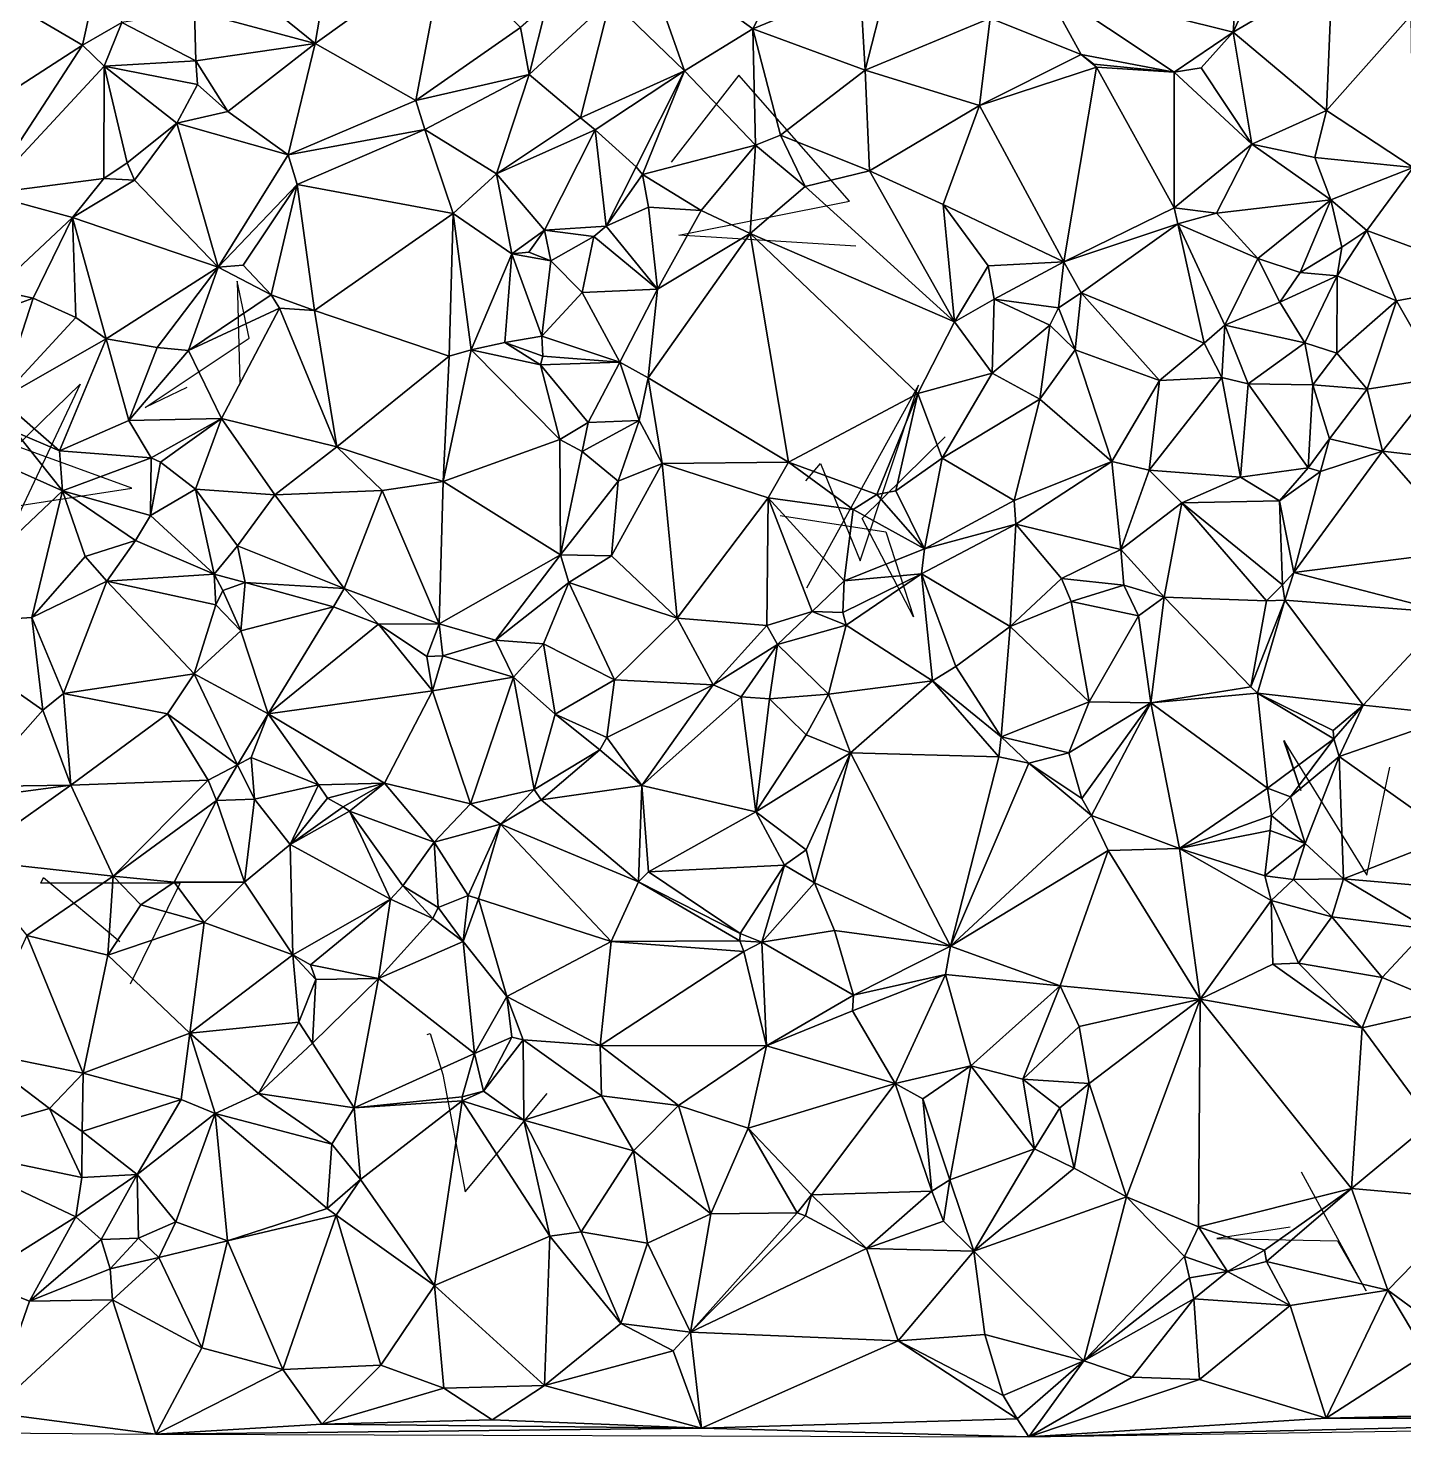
# Model space of a CAD drawing. Header units: metres. Extents: x -15 to 15.4, y -15 to 15.8.
# Drawn here: x -7.73 to 4.65, y -14.97 to -2.3 of the extents above; entities that cross this region are included whole.
import ezdxf

# ---------------------------------------------------------------- set-up
doc = ezdxf.new("R2010")
doc.units = ezdxf.units.M
doc.layers.add('CRACKS', color=1, linetype='Continuous')
doc.layers.add('STREET_MESH', color=7, linetype='Continuous')

msp = doc.modelspace()

# ---------------------------------------------------------------- linework, layer by layer
at = {"layer": 'CRACKS'}
for points in [[(-0.282, -4.263, 0.1), (-1.875, -4.163, 0.1), (-0.34, -3.858, 0.1), (-1.334, -2.725, 0.1), (-1.945, -3.509, 0.1)], [(-6.3, -5.534, 0.1), (-6.675, -5.713, 0.1), (-5.741, -5.09, 0.1), (-5.848, -4.579, 0.1), (-5.825, -5.498, 0.1)], [(-8.354, -6.678, 0.1), (-6.797, -6.44, 0.1), (-7.835, -6.061, 0.1), (-7.262, -5.505, 0.1), (-7.967, -7.001, 0.1)], [(-0.733, -6.375, 0.1), (-0.6, -6.219, 0.1), (-0.243, -7.092, 0.1), (0.28, -5.513, 0.1), (-0.727, -7.34, 0.1)], [(-0.965, -6.685, 0.1), (-0.012, -6.831, 0.1), (0.236, -7.598, 0.1), (-0.226, -6.711, 0.1), (0.521, -5.977, 0.1)], [(3.572, -8.706, 0.1), (3.721, -9.16, 0.1), (3.568, -8.711, 0.1), (4.314, -9.919, 0.1), (4.521, -8.95, 0.1)], [(-6.807, -10.897, 0.1), (-6.361, -9.992, 0.1), (-7.615, -9.993, 0.1), (-7.59, -9.941, 0.1), (-6.904, -10.516, 0.1)], [(-4.138, -11.353, 0.1), (-4.112, -11.345, 0.1), (-3.998, -11.713, 0.1), (-3.796, -12.767, 0.1), (-3.06, -11.884, 0.1)], [(3.625, -13.085, 0.1), (2.965, -13.189, 0.1), (4.049, -13.208, 0.1), (4.307, -13.658, 0.1), (3.728, -12.591, 0.1)]]:
    msp.add_polyline3d(points, dxfattribs=at)
at = {"layer": 'STREET_MESH'}
for points in [[(3.206, -1.05), (1.401, -1.909), (3.112, -2.339)], [(3.206, -1.05), (3.112, -2.339), (3.481, -1.523)], [(-7.964, -2.031), (-7.241, -2.456), (-7.016, -1.436)], [(-7.241, -2.456), (-6.886, -2.252), (-7.016, -1.436)], [(-5.148, -2.44), (-3.986, -1.608), (-5.023, -1.718)], [(-5.148, -2.44), (-4.241, -2.954), (-3.986, -1.608)], [(-4.241, -2.954), (-3.3, -2.297), (-3.986, -1.608)], [(-2.49, -2.043), (-1.825, -2.685), (-2.213, -1.58)], [(-1.208, -2.308), (-0.854, -1.617), (-2.213, -1.58)], [(-1.825, -2.685), (-1.208, -2.308), (-2.213, -1.58)], [(-0.244, -1.91), (-0.854, -1.617), (-1.208, -2.308)], [(3.112, -2.339), (4.002, -1.813), (3.481, -1.523)], [(-6.231, -2.151), (-5.148, -2.44), (-5.99, -1.758)], [(-5.99, -1.758), (-5.148, -2.44), (-5.023, -1.718)], [(3.951, -3.044), (4.002, -1.813), (3.112, -2.339)], [(4.002, -1.813), (3.951, -3.044), (4.712, -2.186)], [(-0.198, -2.681), (-0.244, -1.91), (-1.208, -2.308)], [(-0.017, -1.965), (-0.244, -1.91), (-0.198, -2.681)], [(0.927, -2.213), (-0.017, -1.965), (-0.198, -2.681)], [(1.745, -2.539), (1.401, -1.909), (0.927, -2.213)], [(3.112, -2.339), (1.401, -1.909), (2.582, -2.699)], [(1.401, -1.909), (1.745, -2.539), (2.582, -2.699)], [(-8.67, -3.379), (-7.241, -2.456), (-7.964, -2.031)], [(-6.221, -2.595), (-6.231, -2.151), (-6.886, -2.252)], [(-6.231, -2.151), (-6.221, -2.595), (-5.148, -2.44)], [(-3.3, -2.297), (-3.222, -2.718), (-3.063, -2.09)], [(-3.222, -2.718), (-2.49, -2.043), (-3.063, -2.09)], [(-3.222, -2.718), (-2.759, -3.108), (-2.49, -2.043)], [(-2.759, -3.108), (-1.825, -2.685), (-2.49, -2.043)], [(-7.241, -2.456), (-7.045, -2.645), (-6.886, -2.252)], [(-7.045, -2.645), (-6.221, -2.595), (-6.886, -2.252)], [(0.927, -2.213), (-0.198, -2.681), (0.831, -2.998)], [(1.745, -2.539), (0.927, -2.213), (0.831, -2.998)], [(3.951, -3.044), (4.73, -3.556), (4.712, -2.186)], [(-3.222, -2.718), (-3.3, -2.297), (-4.241, -2.954)], [(-1.825, -2.685), (-1.184, -3.356), (-1.208, -2.308)], [(-0.961, -3.264), (-0.198, -2.681), (-1.208, -2.308)], [(-1.184, -3.356), (-0.961, -3.264), (-1.208, -2.308)], [(3.112, -2.339), (2.582, -2.699), (2.823, -2.66)], [(3.28, -3.347), (3.112, -2.339), (2.823, -2.66)], [(3.951, -3.044), (3.112, -2.339), (3.28, -3.347)], [(-8.114, -3.794), (-7.241, -2.456), (-8.67, -3.379)], [(-8.114, -3.794), (-7.045, -2.645), (-7.241, -2.456)], [(-6.221, -2.595), (-5.934, -3.053), (-5.148, -2.44)], [(-5.934, -3.053), (-5.389, -3.442), (-5.148, -2.44)], [(-5.148, -2.44), (-5.389, -3.442), (-4.241, -2.954)], [(-7.045, -2.645), (-8.114, -3.794), (-7.049, -3.656)], [(-6.838, -3.515), (-7.045, -2.645), (-7.049, -3.656)], [(-6.221, -2.595), (-7.045, -2.645), (-6.206, -2.808)], [(-7.045, -2.645), (-6.392, -3.156), (-6.206, -2.808)], [(-7.045, -2.645), (-6.838, -3.515), (-6.392, -3.156)], [(-5.934, -3.053), (-6.221, -2.595), (-6.206, -2.808)], [(1.881, -2.652), (1.745, -2.539), (0.831, -2.998)], [(1.589, -4.404), (1.881, -2.652), (0.831, -2.998)], [(1.589, -4.404), (2.581, -3.919), (1.881, -2.652)], [(1.857, -2.626), (1.745, -2.539), (1.881, -2.652)], [(1.745, -2.539), (1.857, -2.626), (2.582, -2.699)], [(2.582, -2.699), (1.857, -2.626), (1.881, -2.652)], [(2.581, -3.919), (2.582, -2.699), (1.881, -2.652)], [(2.582, -2.699), (3.28, -3.347), (2.823, -2.66)], [(-4.161, -3.215), (-3.222, -2.718), (-4.241, -2.954)], [(-3.222, -2.718), (-4.161, -3.215), (-3.515, -3.614)], [(-3.222, -2.718), (-3.515, -3.614), (-2.759, -3.108)], [(-2.759, -3.108), (-2.629, -3.216), (-1.825, -2.685)], [(-2.629, -3.216), (-2.259, -3.549), (-1.825, -2.685)], [(-2.259, -3.549), (-2.202, -3.619), (-1.825, -2.685)], [(-2.202, -3.619), (-1.184, -3.356), (-1.825, -2.685)], [(-0.961, -3.264), (-0.16, -3.585), (-0.198, -2.681)], [(-0.198, -2.681), (-0.16, -3.585), (0.831, -2.998)], [(2.582, -2.699), (2.581, -3.919), (3.28, -3.347)], [(-6.392, -3.156), (-5.934, -3.053), (-6.206, -2.808)], [(-5.389, -3.442), (-4.161, -3.215), (-4.241, -2.954)], [(-0.16, -3.585), (0.504, -3.887), (0.831, -2.998)], [(0.504, -3.887), (1.589, -4.404), (0.831, -2.998)], [(-6.392, -3.156), (-6.838, -3.515), (-6.773, -3.67)], [(-6.021, -4.452), (-6.392, -3.156), (-6.773, -3.67)], [(-5.389, -3.442), (-5.934, -3.053), (-6.392, -3.156)], [(-6.021, -4.452), (-5.389, -3.442), (-6.392, -3.156)], [(-3.515, -3.614), (-2.629, -3.216), (-2.759, -3.108)], [(3.847, -3.466), (3.951, -3.044), (3.28, -3.347)], [(3.847, -3.466), (4.73, -3.556), (3.951, -3.044)], [(-4.161, -3.215), (-5.389, -3.442), (-5.31, -3.708)], [(-4.161, -3.215), (-5.31, -3.708), (-3.905, -3.969)], [(-3.515, -3.614), (-4.161, -3.215), (-3.905, -3.969)], [(-3.085, -4.118), (-2.629, -3.216), (-3.515, -3.614)], [(-2.629, -3.216), (-3.085, -4.118), (-2.53, -4.082)], [(-2.629, -3.216), (-2.53, -4.082), (-2.259, -3.549)], [(-1.184, -3.356), (-0.739, -3.727), (-0.961, -3.264)], [(-0.961, -3.264), (-0.739, -3.727), (-0.16, -3.585)], [(-2.202, -3.619), (-1.674, -3.941), (-1.184, -3.356)], [(-1.674, -3.941), (-1.234, -4.15), (-1.184, -3.356)], [(-1.184, -3.356), (-1.234, -4.15), (-0.739, -3.727)], [(2.581, -3.919), (2.963, -3.966), (3.28, -3.347)], [(3.28, -3.347), (2.963, -3.966), (3.991, -3.846)], [(3.847, -3.466), (3.28, -3.347), (3.991, -3.846)], [(-6.838, -3.515), (-7.049, -3.656), (-6.773, -3.67)], [(-5.389, -3.442), (-6.021, -4.452), (-5.31, -3.708)], [(4.73, -3.556), (3.847, -3.466), (3.991, -3.846)], [(-8.114, -3.794), (-7.329, -4.005), (-7.049, -3.656)], [(-7.049, -3.656), (-7.329, -4.005), (-6.773, -3.67)], [(-7.329, -4.005), (-6.021, -4.452), (-6.773, -3.67)], [(-3.379, -4.333), (-3.515, -3.614), (-3.905, -3.969)], [(-3.379, -4.333), (-3.085, -4.118), (-3.515, -3.614)], [(-2.53, -4.082), (-2.202, -3.619), (-2.259, -3.549)], [(-2.202, -3.619), (-2.53, -4.082), (-2.149, -3.911)], [(-1.674, -3.941), (-2.202, -3.619), (-2.149, -3.911)], [(-0.16, -3.585), (-0.739, -3.727), (0.604, -4.944)], [(0.504, -3.887), (-0.16, -3.585), (0.604, -4.944)], [(4.314, -4.121), (4.73, -3.556), (3.991, -3.846)], [(5.548, -4.575), (4.73, -3.556), (4.314, -4.121)], [(-8.026, -4.656), (-7.329, -4.005), (-8.114, -3.794)], [(-6.021, -4.452), (-5.796, -4.433), (-5.31, -3.708)], [(-5.796, -4.433), (-5.542, -4.701), (-5.31, -3.708)], [(-5.31, -3.708), (-5.542, -4.701), (-5.154, -4.843)], [(-5.31, -3.708), (-5.154, -4.843), (-3.905, -3.969)], [(-0.739, -3.727), (-1.234, -4.15), (0.604, -4.944)], [(-2.53, -4.082), (-2.067, -4.649), (-2.149, -3.911)], [(-2.067, -4.649), (-1.674, -3.941), (-2.149, -3.911)], [(0.908, -4.44), (0.504, -3.887), (0.604, -4.944)], [(0.908, -4.44), (1.589, -4.404), (0.504, -3.887)], [(2.581, -3.919), (1.589, -4.404), (2.614, -4.061)], [(2.963, -3.966), (2.581, -3.919), (2.614, -4.061)], [(2.963, -3.966), (3.333, -4.373), (3.991, -3.846)], [(3.333, -4.373), (3.716, -4.499), (3.991, -3.846)], [(3.716, -4.499), (4.09, -4.271), (3.991, -3.846)], [(4.09, -4.271), (4.314, -4.121), (3.991, -3.846)], [(-8.026, -4.656), (-7.684, -4.732), (-7.329, -4.005)], [(-7.329, -4.005), (-7.684, -4.732), (-7.299, -4.905)], [(-7.027, -5.097), (-7.329, -4.005), (-7.299, -4.905)], [(-6.021, -4.452), (-7.329, -4.005), (-7.027, -5.097)], [(-5.154, -4.843), (-3.941, -5.252), (-3.905, -3.969)], [(-3.941, -5.252), (-3.744, -5.195), (-3.905, -3.969)], [(-3.744, -5.195), (-3.379, -4.333), (-3.905, -3.969)], [(-1.234, -4.15), (-1.674, -3.941), (-2.067, -4.649)], [(3.333, -4.373), (2.963, -3.966), (2.614, -4.061)], [(-3.226, -4.317), (-3.085, -4.118), (-3.379, -4.333)], [(-3.226, -4.317), (-3.026, -4.395), (-3.085, -4.118)], [(-2.53, -4.082), (-3.085, -4.118), (-2.64, -4.177)], [(-3.085, -4.118), (-3.026, -4.395), (-2.64, -4.177)], [(-3.026, -4.395), (-2.745, -4.681), (-2.64, -4.177)], [(-2.64, -4.177), (-2.745, -4.681), (-2.067, -4.649)], [(-2.53, -4.082), (-2.64, -4.177), (-2.067, -4.649)], [(-2.152, -5.446), (-1.234, -4.15), (-2.067, -4.649)], [(-1.234, -4.15), (-2.152, -5.446), (-0.888, -6.206)], [(-1.234, -4.15), (-0.888, -6.206), (0.274, -5.589)], [(-1.234, -4.15), (0.274, -5.589), (0.604, -4.944)], [(1.589, -4.404), (1.743, -4.683), (2.614, -4.061)], [(1.743, -4.683), (2.85, -5.135), (2.614, -4.061)], [(2.85, -5.135), (3.037, -4.974), (2.614, -4.061)], [(3.037, -4.974), (3.333, -4.373), (2.614, -4.061)], [(4.048, -4.529), (4.582, -4.754), (4.314, -4.121)], [(4.09, -4.271), (4.048, -4.529), (4.314, -4.121)], [(4.582, -4.754), (5.548, -4.575), (4.314, -4.121)], [(4.09, -4.271), (3.716, -4.499), (4.048, -4.529)], [(-5.542, -4.701), (-5.796, -4.433), (-6.021, -4.452)], [(-3.442, -5.129), (-3.379, -4.333), (-3.744, -5.195)], [(-3.442, -5.129), (-3.107, -5.073), (-3.379, -4.333)], [(-3.026, -4.395), (-3.226, -4.317), (-3.379, -4.333)], [(-3.107, -5.073), (-3.026, -4.395), (-3.379, -4.333)], [(-3.026, -4.395), (-3.107, -5.073), (-2.745, -4.681)], [(0.961, -4.74), (1.589, -4.404), (0.908, -4.44)], [(0.961, -4.74), (1.541, -4.818), (1.589, -4.404)], [(1.589, -4.404), (1.541, -4.818), (1.743, -4.683)], [(3.037, -4.974), (3.531, -4.767), (3.333, -4.373)], [(3.531, -4.767), (3.716, -4.499), (3.333, -4.373)], [(-6.569, -5.175), (-6.021, -4.452), (-7.027, -5.097)], [(-6.021, -4.452), (-6.569, -5.175), (-6.285, -5.202)], [(-5.542, -4.701), (-6.021, -4.452), (-6.285, -5.202)], [(0.961, -4.74), (0.908, -4.44), (0.604, -4.944)], [(3.716, -4.499), (3.531, -4.767), (4.048, -4.529)], [(3.531, -4.767), (3.757, -5.132), (4.048, -4.529)], [(3.757, -5.132), (4.043, -5.226), (4.048, -4.529)], [(4.043, -5.226), (4.582, -4.754), (4.048, -4.529)], [(-7.684, -4.732), (-8.026, -4.656), (-8.248, -4.934)], [(-2.745, -4.681), (-3.107, -5.073), (-2.406, -5.307)], [(-2.067, -4.649), (-2.745, -4.681), (-2.406, -5.307)], [(-2.152, -5.446), (-2.067, -4.649), (-2.406, -5.307)], [(1.743, -4.683), (1.541, -4.818), (1.69, -5.197)], [(2.45, -5.47), (1.743, -4.683), (1.69, -5.197)], [(1.743, -4.683), (2.45, -5.47), (2.85, -5.135)], [(5.548, -4.575), (4.582, -4.754), (4.978, -5.447)], [(-7.684, -4.732), (-8.248, -4.934), (-7.979, -5.64)], [(-7.684, -4.732), (-7.979, -5.64), (-7.299, -4.905)], [(-5.469, -4.82), (-5.542, -4.701), (-6.285, -5.202)], [(-5.542, -4.701), (-5.469, -4.82), (-5.154, -4.843)], [(0.944, -5.405), (0.961, -4.74), (0.604, -4.944)], [(0.961, -4.74), (0.944, -5.405), (1.463, -4.975)], [(1.541, -4.818), (0.961, -4.74), (1.463, -4.975)], [(3.531, -4.767), (3.037, -4.974), (3.757, -5.132)], [(4.582, -4.754), (4.043, -5.226), (4.317, -5.548)], [(4.978, -5.447), (4.582, -4.754), (4.317, -5.548)], [(-7.979, -5.64), (-7.027, -5.097), (-7.299, -4.905)], [(-5.99, -5.812), (-5.469, -4.82), (-6.285, -5.202)], [(-5.469, -4.82), (-5.99, -5.812), (-4.953, -6.069)], [(-5.154, -4.843), (-5.469, -4.82), (-4.953, -6.069)], [(-3.941, -5.252), (-5.154, -4.843), (-4.953, -6.069)], [(1.541, -4.818), (1.463, -4.975), (1.69, -5.197)], [(0.274, -5.589), (0.944, -5.405), (0.604, -4.944)], [(1.463, -4.975), (0.944, -5.405), (1.373, -5.64)], [(1.69, -5.197), (1.463, -4.975), (1.373, -5.64)], [(3.01, -5.443), (3.037, -4.974), (2.85, -5.135)], [(3.248, -5.502), (3.037, -4.974), (3.01, -5.443)], [(3.037, -4.974), (3.248, -5.502), (3.757, -5.132)], [(-7.447, -6.105), (-7.027, -5.097), (-7.979, -5.64)], [(-7.027, -5.097), (-7.447, -6.105), (-6.824, -5.832)], [(-6.569, -5.175), (-7.027, -5.097), (-6.824, -5.832)], [(-6.569, -5.175), (-6.824, -5.832), (-6.285, -5.202)], [(-3.12, -5.331), (-3.442, -5.129), (-3.744, -5.195)], [(-3.442, -5.129), (-3.099, -5.251), (-3.107, -5.073)], [(-3.099, -5.251), (-3.442, -5.129), (-3.12, -5.331)], [(-3.107, -5.073), (-3.099, -5.251), (-2.406, -5.307)], [(2.45, -5.47), (3.01, -5.443), (2.85, -5.135)], [(3.248, -5.502), (3.829, -5.511), (3.757, -5.132)], [(3.829, -5.511), (4.043, -5.226), (3.757, -5.132)], [(-6.824, -5.832), (-5.99, -5.812), (-6.285, -5.202)], [(-3.941, -5.252), (-4.953, -6.069), (-3.994, -6.379)], [(-2.946, -6.001), (-3.744, -5.195), (-3.994, -6.379)], [(-3.744, -5.195), (-3.941, -5.252), (-3.994, -6.379)], [(-3.12, -5.331), (-3.744, -5.195), (-2.946, -6.001)], [(-3.099, -5.251), (-3.12, -5.331), (-2.406, -5.307)], [(-3.12, -5.331), (-2.691, -5.85), (-2.406, -5.307)], [(-2.691, -5.85), (-2.231, -5.832), (-2.406, -5.307)], [(-2.231, -5.832), (-2.152, -5.446), (-2.406, -5.307)], [(1.69, -5.197), (1.373, -5.64), (2.021, -6.2)], [(2.45, -5.47), (1.69, -5.197), (2.021, -6.2)], [(4.043, -5.226), (3.829, -5.511), (4.317, -5.548)], [(-2.691, -5.85), (-3.12, -5.331), (-2.946, -6.001)], [(-2.152, -5.446), (-2.231, -5.832), (-2.026, -6.219)], [(-0.888, -6.206), (-2.152, -5.446), (-2.026, -6.219)], [(0.494, -6.169), (0.944, -5.405), (0.274, -5.589)], [(0.944, -5.405), (0.494, -6.169), (1.373, -5.64)], [(3.01, -5.443), (2.45, -5.47), (2.356, -6.279)], [(3.177, -6.341), (3.01, -5.443), (2.356, -6.279)], [(3.177, -6.341), (3.248, -5.502), (3.01, -5.443)], [(4.456, -6.106), (4.978, -5.447), (4.317, -5.548)], [(4.456, -6.106), (5.128, -6.184), (4.978, -5.447)], [(2.356, -6.279), (2.45, -5.47), (2.021, -6.2)], [(3.248, -5.502), (3.177, -6.341), (3.788, -6.256)], [(3.829, -5.511), (3.248, -5.502), (3.788, -6.256)], [(3.98, -5.996), (3.829, -5.511), (3.788, -6.256)], [(3.829, -5.511), (3.98, -5.996), (4.317, -5.548)], [(3.98, -5.996), (4.456, -6.106), (4.317, -5.548)], [(-7.841, -5.936), (-7.447, -6.105), (-7.979, -5.64)], [(0.274, -5.589), (-0.888, -6.206), (-0.095, -6.496)], [(0.076, -6.464), (0.274, -5.589), (-0.095, -6.496)], [(0.076, -6.464), (0.494, -6.169), (0.274, -5.589)], [(0.494, -6.169), (1.142, -6.551), (1.373, -5.64)], [(1.373, -5.64), (1.142, -6.551), (2.021, -6.2)], [(-6.621, -6.166), (-5.99, -5.812), (-6.824, -5.832)], [(-5.99, -5.812), (-6.621, -6.166), (-6.538, -6.206)], [(-6.224, -6.449), (-5.99, -5.812), (-6.538, -6.206)], [(-5.99, -5.812), (-6.224, -6.449), (-5.51, -6.5)], [(-5.99, -5.812), (-5.51, -6.5), (-4.953, -6.069)], [(-7.841, -5.936), (-8.524, -5.972), (-7.419, -6.465)], [(-7.447, -6.105), (-7.841, -5.936), (-7.419, -6.465)], [(-7.447, -6.105), (-6.621, -6.166), (-6.824, -5.832)], [(-2.744, -6.111), (-2.691, -5.85), (-2.946, -6.001)], [(-2.744, -6.111), (-2.42, -6.376), (-2.231, -5.832)], [(-2.691, -5.85), (-2.744, -6.111), (-2.231, -5.832)], [(-2.231, -5.832), (-2.42, -6.376), (-2.026, -6.219)], [(-8.524, -5.972), (-8.694, -7.668), (-7.419, -6.465)], [(-5.51, -6.5), (-4.544, -6.46), (-4.953, -6.069)], [(-4.953, -6.069), (-4.544, -6.46), (-3.994, -6.379)], [(-2.94, -7.04), (-2.946, -6.001), (-3.994, -6.379)], [(-2.94, -7.04), (-2.744, -6.111), (-2.946, -6.001)], [(3.899, -6.29), (3.98, -5.996), (3.788, -6.256)], [(4.456, -6.106), (3.98, -5.996), (3.899, -6.29)], [(-6.621, -6.166), (-7.447, -6.105), (-7.419, -6.465)], [(-6.627, -6.686), (-6.621, -6.166), (-7.419, -6.465)], [(-6.621, -6.166), (-6.627, -6.686), (-6.538, -6.206)], [(-6.627, -6.686), (-6.224, -6.449), (-6.538, -6.206)], [(-2.744, -6.111), (-2.94, -7.04), (-2.42, -6.376)], [(-1.071, -6.527), (-0.888, -6.206), (-2.026, -6.219)], [(-0.307, -6.633), (-0.888, -6.206), (-1.071, -6.527)], [(-0.888, -6.206), (-0.307, -6.633), (-0.095, -6.496)], [(0.494, -6.169), (0.076, -6.464), (0.336, -6.985)], [(1.142, -6.551), (0.494, -6.169), (0.336, -6.985)], [(1.142, -6.551), (1.157, -6.764), (2.021, -6.2)], [(1.157, -6.764), (2.101, -6.99), (2.021, -6.2)], [(2.101, -6.99), (2.356, -6.279), (2.021, -6.2)], [(4.456, -6.106), (3.658, -7.198), (5.234, -6.998)], [(4.456, -6.106), (3.899, -6.29), (3.658, -7.198)], [(5.128, -6.184), (4.456, -6.106), (5.234, -6.998)], [(-2.481, -7.047), (-1.89, -7.609), (-2.026, -6.219)], [(-2.42, -6.376), (-2.481, -7.047), (-2.026, -6.219)], [(-1.89, -7.609), (-1.071, -6.527), (-2.026, -6.219)], [(2.101, -6.99), (2.65, -6.573), (2.356, -6.279)], [(2.65, -6.573), (3.177, -6.341), (2.356, -6.279)], [(3.177, -6.341), (3.529, -6.554), (3.788, -6.256)], [(3.529, -6.554), (3.899, -6.29), (3.788, -6.256)], [(3.899, -6.29), (3.529, -6.554), (3.658, -7.198)], [(-6.055, -7.213), (-6.224, -6.449), (-6.627, -6.686)], [(-6.224, -6.449), (-5.846, -6.958), (-5.51, -6.5)], [(-6.224, -6.449), (-6.055, -7.213), (-5.846, -6.958)], [(-4.887, -7.343), (-4.544, -6.46), (-5.51, -6.5)], [(-4.544, -6.46), (-4.887, -7.343), (-4.03, -7.66)], [(-4.544, -6.46), (-4.03, -7.66), (-3.994, -6.379)], [(-4.03, -7.66), (-2.94, -7.04), (-3.994, -6.379)], [(-2.42, -6.376), (-2.94, -7.04), (-2.481, -7.047)], [(3.529, -6.554), (3.177, -6.341), (2.65, -6.573)], [(-7.419, -6.465), (-8.694, -7.668), (-7.695, -7.602)], [(-7.215, -7.055), (-7.419, -6.465), (-7.695, -7.602)], [(-7.215, -7.055), (-6.762, -6.909), (-7.419, -6.465)], [(-6.762, -6.909), (-6.627, -6.686), (-7.419, -6.465)], [(-5.846, -6.958), (-4.887, -7.343), (-5.51, -6.5)], [(-1.083, -7.674), (-1.071, -6.527), (-1.89, -7.609)], [(-1.083, -7.674), (-0.676, -7.548), (-1.071, -6.527)], [(-0.307, -6.633), (-1.071, -6.527), (-0.387, -7.273)], [(-1.071, -6.527), (-0.676, -7.548), (-0.387, -7.273)], [(-0.307, -6.633), (0.336, -6.985), (-0.095, -6.496)], [(0.336, -6.985), (0.076, -6.464), (-0.095, -6.496)], [(1.142, -6.551), (0.336, -6.985), (1.157, -6.764)], [(2.65, -6.573), (2.101, -6.99), (2.49, -7.42)], [(3.413, -7.454), (2.65, -6.573), (2.49, -7.42)], [(3.555, -7.308), (3.529, -6.554), (2.65, -6.573)], [(3.413, -7.454), (3.555, -7.308), (2.65, -6.573)], [(3.529, -6.554), (3.555, -7.308), (3.658, -7.198)], [(-6.762, -6.909), (-6.055, -7.213), (-6.627, -6.686)], [(0.336, -6.985), (-0.307, -6.633), (-0.387, -7.273)], [(0.308, -7.209), (1.105, -7.685), (1.157, -6.764)], [(0.336, -6.985), (0.308, -7.209), (1.157, -6.764)], [(1.105, -7.685), (1.568, -7.253), (1.157, -6.764)], [(1.568, -7.253), (2.101, -6.99), (1.157, -6.764)], [(-6.762, -6.909), (-7.215, -7.055), (-7.021, -7.276)], [(-6.055, -7.213), (-6.762, -6.909), (-7.021, -7.276)], [(-5.846, -6.958), (-6.055, -7.213), (-5.778, -7.287)], [(-4.887, -7.343), (-5.846, -6.958), (-5.778, -7.287)], [(-7.215, -7.055), (-7.695, -7.602), (-7.021, -7.276)], [(-3.524, -7.806), (-2.94, -7.04), (-4.03, -7.66)], [(-2.864, -7.288), (-2.94, -7.04), (-3.524, -7.806)], [(-2.94, -7.04), (-2.864, -7.288), (-2.481, -7.047)], [(-2.481, -7.047), (-2.864, -7.288), (-1.89, -7.609)], [(0.308, -7.209), (0.336, -6.985), (-0.387, -7.273)], [(2.101, -6.99), (1.568, -7.253), (2.129, -7.311)], [(2.101, -6.99), (2.129, -7.311), (2.49, -7.42)], [(3.658, -7.198), (5.054, -7.561), (5.234, -6.998)], [(-6.041, -7.49), (-6.055, -7.213), (-7.021, -7.276)], [(-6.055, -7.213), (-6.041, -7.49), (-5.977, -7.361)], [(-5.778, -7.287), (-6.055, -7.213), (-5.977, -7.361)], [(-0.399, -7.557), (0.308, -7.209), (-0.387, -7.273)], [(-0.399, -7.557), (-0.37, -7.673), (0.308, -7.209)], [(-0.37, -7.673), (0.406, -8.173), (0.308, -7.209)], [(0.308, -7.209), (0.406, -8.173), (0.616, -8.043)], [(1.105, -7.685), (0.308, -7.209), (0.616, -8.043)], [(3.658, -7.198), (3.555, -7.308), (3.576, -7.446)], [(5.054, -7.561), (3.658, -7.198), (3.576, -7.446)], [(-7.695, -7.602), (-7.411, -8.285), (-7.021, -7.276)], [(-7.411, -8.285), (-6.236, -8.11), (-7.021, -7.276)], [(-6.236, -8.11), (-6.041, -7.49), (-7.021, -7.276)], [(-5.817, -7.723), (-5.778, -7.287), (-5.977, -7.361)], [(-4.982, -7.506), (-5.778, -7.287), (-5.817, -7.723)], [(-4.982, -7.506), (-4.887, -7.343), (-5.778, -7.287)], [(-4.982, -7.506), (-4.576, -7.664), (-4.887, -7.343)], [(-4.887, -7.343), (-4.576, -7.664), (-4.03, -7.66)], [(-3.093, -7.839), (-2.864, -7.288), (-3.524, -7.806)], [(-2.864, -7.288), (-3.093, -7.839), (-2.454, -8.163)], [(-2.864, -7.288), (-2.454, -8.163), (-1.89, -7.609)], [(-0.676, -7.548), (-0.399, -7.557), (-0.387, -7.273)], [(1.568, -7.253), (1.105, -7.685), (1.653, -7.458)], [(1.568, -7.253), (1.653, -7.458), (2.129, -7.311)], [(1.653, -7.458), (2.259, -7.588), (2.129, -7.311)], [(2.129, -7.311), (2.259, -7.588), (2.49, -7.42)], [(3.555, -7.308), (3.413, -7.454), (3.576, -7.446)], [(-6.041, -7.49), (-5.817, -7.723), (-5.977, -7.361)], [(1.653, -7.458), (1.105, -7.685), (1.815, -8.362)], [(2.259, -7.588), (1.653, -7.458), (1.815, -8.362)], [(2.259, -7.588), (2.371, -8.371), (2.49, -7.42)], [(2.371, -8.371), (3.272, -8.227), (2.49, -7.42)], [(3.272, -8.227), (3.413, -7.454), (2.49, -7.42)], [(3.413, -7.454), (3.272, -8.227), (3.576, -7.446)], [(3.272, -8.227), (3.33, -8.283), (3.576, -7.446)], [(3.33, -8.283), (4.282, -8.391), (3.576, -7.446)], [(4.282, -8.391), (5.054, -7.561), (3.576, -7.446)], [(-6.041, -7.49), (-6.236, -8.11), (-5.817, -7.723)], [(-4.982, -7.506), (-5.817, -7.723), (-5.571, -8.469)], [(-4.576, -7.664), (-4.982, -7.506), (-5.571, -8.469)], [(-0.988, -7.845), (-0.676, -7.548), (-1.083, -7.674)], [(-0.676, -7.548), (-0.988, -7.845), (-0.37, -7.673)], [(-0.399, -7.557), (-0.676, -7.548), (-0.37, -7.673)], [(2.371, -8.371), (2.259, -7.588), (1.815, -8.362)], [(5.135, -8.48), (5.054, -7.561), (4.282, -8.391)], [(-8.694, -7.668), (-7.598, -8.435), (-7.695, -7.602)], [(-7.598, -8.435), (-8.694, -7.668), (-8.206, -9.123)], [(-7.598, -8.435), (-7.411, -8.285), (-7.695, -7.602)], [(-5.817, -7.723), (-6.236, -8.11), (-5.571, -8.469)], [(-4.09, -8.262), (-4.576, -7.664), (-5.571, -8.469)], [(-4.576, -7.664), (-4.142, -7.953), (-4.03, -7.66)], [(-4.142, -7.953), (-4.576, -7.664), (-4.09, -8.262)], [(-4.142, -7.953), (-3.998, -7.947), (-4.03, -7.66)], [(-3.998, -7.947), (-3.524, -7.806), (-4.03, -7.66)], [(-1.89, -7.609), (-2.454, -8.163), (-1.567, -8.208)], [(-1.083, -7.674), (-1.89, -7.609), (-1.567, -8.208)], [(-0.988, -7.845), (-1.083, -7.674), (-1.567, -8.208)], [(-0.988, -7.845), (-0.53, -8.293), (-0.37, -7.673)], [(-0.53, -8.293), (0.406, -8.173), (-0.37, -7.673)], [(1.025, -8.675), (1.105, -7.685), (0.616, -8.043)], [(1.105, -7.685), (1.025, -8.675), (1.815, -8.362)], [(-3.363, -8.139), (-3.524, -7.806), (-3.998, -7.947)], [(-3.363, -8.139), (-3.093, -7.839), (-3.524, -7.806)], [(-3.093, -7.839), (-3.363, -8.139), (-2.988, -8.472)], [(-3.093, -7.839), (-2.988, -8.472), (-2.454, -8.163)], [(-1.315, -8.315), (-0.988, -7.845), (-1.567, -8.208)], [(-0.988, -7.845), (-1.315, -8.315), (-1.06, -8.333)], [(-0.53, -8.293), (-0.988, -7.845), (-1.06, -8.333)], [(-3.998, -7.947), (-4.142, -7.953), (-4.09, -8.262)], [(-3.363, -8.139), (-3.998, -7.947), (-4.09, -8.262)], [(0.406, -8.173), (1.025, -8.675), (0.616, -8.043)], [(-6.236, -8.11), (-7.411, -8.285), (-6.476, -8.469)], [(-5.847, -8.929), (-6.236, -8.11), (-6.476, -8.469)], [(-6.236, -8.11), (-5.847, -8.929), (-5.571, -8.469)], [(-3.75, -9.28), (-3.363, -8.139), (-4.09, -8.262)], [(-3.363, -8.139), (-3.75, -9.28), (-3.177, -9.15)], [(-2.988, -8.472), (-3.363, -8.139), (-3.177, -9.15)], [(-2.988, -8.472), (-2.524, -8.682), (-2.454, -8.163)], [(-2.454, -8.163), (-2.524, -8.682), (-1.567, -8.208)], [(-1.567, -8.208), (-2.524, -8.682), (-2.209, -9.114)], [(-1.315, -8.315), (-1.567, -8.208), (-2.209, -9.114)], [(0.406, -8.173), (-0.53, -8.293), (-0.332, -8.821)], [(1.004, -8.857), (0.406, -8.173), (-0.332, -8.821)], [(1.025, -8.675), (0.406, -8.173), (1.004, -8.857)], [(2.371, -8.371), (3.33, -8.283), (3.272, -8.227)], [(-7.411, -8.285), (-7.598, -8.435), (-7.345, -9.11)], [(-6.476, -8.469), (-7.411, -8.285), (-7.345, -9.11)], [(-4.524, -9.094), (-4.09, -8.262), (-5.571, -8.469)], [(-4.524, -9.094), (-3.75, -9.28), (-4.09, -8.262)], [(-1.182, -9.351), (-1.315, -8.315), (-2.209, -9.114)], [(-1.06, -8.333), (-1.315, -8.315), (-1.182, -9.351)], [(-0.731, -8.658), (-1.06, -8.333), (-1.182, -9.351)], [(-0.731, -8.658), (-0.53, -8.293), (-1.06, -8.333)], [(-0.53, -8.293), (-0.731, -8.658), (-0.332, -8.821)], [(3.33, -8.283), (2.371, -8.371), (3.422, -9.137)], [(3.33, -8.283), (4.012, -8.618), (4.282, -8.391)], [(4.017, -8.693), (3.33, -8.283), (3.422, -9.137)], [(3.33, -8.283), (4.017, -8.693), (4.012, -8.618)], [(-7.598, -8.435), (-8.206, -9.123), (-7.345, -9.11)], [(-6.11, -9.066), (-6.476, -8.469), (-7.345, -9.11)], [(-6.11, -9.066), (-5.847, -8.929), (-6.476, -8.469)], [(-5.847, -8.929), (-5.724, -8.861), (-5.571, -8.469)], [(-5.724, -8.861), (-5.116, -9.108), (-5.571, -8.469)], [(-5.116, -9.108), (-4.524, -9.094), (-5.571, -8.469)], [(-2.586, -8.792), (-2.988, -8.472), (-3.177, -9.15)], [(-2.988, -8.472), (-2.586, -8.792), (-2.524, -8.682)], [(1.025, -8.675), (1.633, -8.819), (1.815, -8.362)], [(1.633, -8.819), (2.371, -8.371), (1.815, -8.362)], [(1.633, -8.819), (1.75, -9.231), (2.371, -8.371)], [(1.75, -9.231), (1.838, -9.383), (2.371, -8.371)], [(1.838, -9.383), (2.629, -9.681), (2.371, -8.371)], [(2.371, -8.371), (2.629, -9.681), (3.422, -9.137)], [(4.012, -8.618), (4.017, -8.693), (4.282, -8.391)], [(4.017, -8.693), (4.065, -8.853), (4.282, -8.391)], [(4.065, -8.853), (5.135, -8.48), (4.282, -8.391)], [(4.065, -8.853), (5.079, -9.573), (5.135, -8.48)], [(-2.524, -8.682), (-2.586, -8.792), (-2.209, -9.114)], [(-0.731, -8.658), (-1.182, -9.351), (-0.332, -8.821)], [(1.025, -8.675), (1.004, -8.857), (1.275, -8.914)], [(1.633, -8.819), (1.025, -8.675), (1.275, -8.914)], [(3.627, -9.215), (4.017, -8.693), (3.422, -9.137)], [(4.017, -8.693), (3.627, -9.215), (4.065, -8.853)], [(-5.692, -9.238), (-5.724, -8.861), (-5.847, -8.929)], [(-5.724, -8.861), (-5.692, -9.238), (-5.116, -9.108)], [(-3.113, -9.242), (-2.586, -8.792), (-3.177, -9.15)], [(-2.586, -8.792), (-3.113, -9.242), (-2.209, -9.114)], [(-1.182, -9.351), (-0.729, -9.692), (-0.332, -8.821)], [(-0.729, -9.692), (-0.654, -9.99), (-0.332, -8.821)], [(-0.332, -8.821), (-0.654, -9.99), (0.569, -10.56)], [(1.004, -8.857), (-0.332, -8.821), (0.569, -10.56)], [(1.275, -8.914), (1.004, -8.857), (0.569, -10.56)], [(1.75, -9.231), (1.633, -8.819), (1.275, -8.914)], [(4.065, -8.853), (3.627, -9.215), (3.759, -9.635)], [(4.105, -9.952), (4.065, -8.853), (3.759, -9.635)], [(5.079, -9.573), (4.065, -8.853), (4.105, -9.952)], [(-5.847, -8.929), (-6.11, -9.066), (-6.034, -9.248)], [(-5.692, -9.238), (-5.847, -8.929), (-6.034, -9.248)], [(1.838, -9.383), (1.275, -8.914), (0.569, -10.56)], [(1.838, -9.383), (1.75, -9.231), (1.275, -8.914)], [(-8.228, -9.227), (-8.292, -9.781), (-7.345, -9.11)], [(-8.292, -9.781), (-6.965, -9.929), (-7.345, -9.11)], [(-8.206, -9.123), (-8.228, -9.227), (-7.345, -9.11)], [(-6.965, -9.929), (-6.11, -9.066), (-7.345, -9.11)], [(-6.034, -9.248), (-6.11, -9.066), (-6.965, -9.929)], [(-5.692, -9.238), (-5.371, -9.643), (-5.116, -9.108)], [(-5.371, -9.643), (-5.035, -9.227), (-5.116, -9.108)], [(-5.116, -9.108), (-5.035, -9.227), (-4.524, -9.094)], [(-5.035, -9.227), (-4.896, -9.307), (-4.524, -9.094)], [(-4.896, -9.307), (-4.837, -9.345), (-4.524, -9.094)], [(-4.837, -9.345), (-4.076, -9.623), (-4.524, -9.094)], [(-4.076, -9.623), (-3.75, -9.28), (-4.524, -9.094)], [(-3.113, -9.242), (-2.237, -9.981), (-2.209, -9.114)], [(-2.237, -9.981), (-2.147, -9.889), (-2.209, -9.114)], [(-2.147, -9.889), (-1.182, -9.351), (-2.209, -9.114)], [(-6.414, -9.982), (-6.034, -9.248), (-6.965, -9.929)], [(-6.034, -9.248), (-6.414, -9.982), (-5.784, -9.984)], [(-5.692, -9.238), (-6.034, -9.248), (-5.784, -9.984)], [(-5.371, -9.643), (-5.692, -9.238), (-5.784, -9.984)], [(-5.371, -9.643), (-4.896, -9.307), (-5.035, -9.227)], [(-3.75, -9.28), (-3.48, -9.461), (-3.177, -9.15)], [(-3.48, -9.461), (-3.113, -9.242), (-3.177, -9.15)], [(-3.113, -9.242), (-3.48, -9.461), (-2.237, -9.981)], [(2.629, -9.681), (3.456, -9.384), (3.422, -9.137)], [(3.456, -9.384), (3.627, -9.215), (3.422, -9.137)], [(3.627, -9.215), (3.456, -9.384), (3.759, -9.635)], [(-4.896, -9.307), (-5.371, -9.643), (-4.837, -9.345)], [(-4.837, -9.345), (-5.371, -9.643), (-4.468, -10.136)], [(-4.076, -9.623), (-4.837, -9.345), (-4.359, -10.016)], [(-4.837, -9.345), (-4.468, -10.136), (-4.359, -10.016)], [(-4.076, -9.623), (-3.48, -9.461), (-3.75, -9.28)], [(-2.147, -9.889), (-0.924, -9.831), (-1.182, -9.351)], [(-0.924, -9.831), (-0.729, -9.692), (-1.182, -9.351)], [(-3.769, -10.102), (-3.48, -9.461), (-4.076, -9.623)], [(-3.48, -9.461), (-3.769, -10.102), (-3.676, -10.134)], [(-3.48, -9.461), (-3.676, -10.134), (-2.484, -10.517)], [(-2.237, -9.981), (-3.48, -9.461), (-2.484, -10.517)], [(1.988, -9.697), (1.838, -9.383), (0.569, -10.56)], [(2.629, -9.681), (1.838, -9.383), (1.988, -9.697)], [(3.446, -9.517), (3.456, -9.384), (2.629, -9.681)], [(3.456, -9.384), (3.446, -9.517), (3.759, -9.635)], [(-4.041, -10.211), (-4.076, -9.623), (-4.359, -10.016)], [(-4.041, -10.211), (-3.769, -10.102), (-4.076, -9.623)], [(3.396, -9.926), (3.446, -9.517), (2.629, -9.681)], [(3.446, -9.517), (3.396, -9.926), (3.759, -9.635)], [(5.079, -9.573), (4.105, -9.952), (4.967, -10.027)], [(-5.347, -10.637), (-5.371, -9.643), (-5.784, -9.984)], [(-5.371, -9.643), (-5.347, -10.637), (-4.468, -10.136)], [(-0.729, -9.692), (-0.924, -9.831), (-0.654, -9.99)], [(1.554, -10.916), (1.988, -9.697), (0.569, -10.56)], [(1.988, -9.697), (1.554, -10.916), (2.814, -11.035)], [(2.629, -9.681), (1.988, -9.697), (2.814, -11.035)], [(3.454, -10.147), (2.629, -9.681), (2.814, -11.035)], [(3.454, -10.147), (3.396, -9.926), (2.629, -9.681)], [(3.759, -9.635), (3.396, -9.926), (3.655, -9.96)], [(4.105, -9.952), (3.759, -9.635), (3.655, -9.96)], [(-6.965, -9.929), (-8.292, -9.781), (-7.74, -10.463)], [(-0.924, -9.831), (-2.147, -9.889), (-1.322, -10.444)], [(-1.127, -10.523), (-0.924, -9.831), (-1.322, -10.444)], [(-0.924, -9.831), (-1.127, -10.523), (-0.654, -9.99)], [(-7.011, -10.641), (-6.965, -9.929), (-7.74, -10.463)], [(-7.011, -10.641), (-6.716, -10.188), (-6.965, -9.929)], [(-6.716, -10.188), (-6.414, -9.982), (-6.965, -9.929)], [(-6.716, -10.188), (-6.147, -10.345), (-6.414, -9.982)], [(-6.414, -9.982), (-6.147, -10.345), (-5.784, -9.984)], [(-6.147, -10.345), (-5.347, -10.637), (-5.784, -9.984)], [(-1.326, -10.512), (-2.237, -9.981), (-2.484, -10.517)], [(-2.147, -9.889), (-2.237, -9.981), (-1.322, -10.444)], [(-2.237, -9.981), (-1.326, -10.512), (-1.322, -10.444)], [(-1.127, -10.523), (-0.476, -10.417), (-0.654, -9.99)], [(-0.654, -9.99), (-0.476, -10.417), (0.569, -10.56)], [(3.396, -9.926), (3.454, -10.147), (3.655, -9.96)], [(3.454, -10.147), (3.999, -10.295), (3.655, -9.96)], [(3.999, -10.295), (4.105, -9.952), (3.655, -9.96)], [(3.999, -10.295), (4.86, -10.404), (4.105, -9.952)], [(4.105, -9.952), (4.86, -10.404), (4.967, -10.027)], [(-4.468, -10.136), (-4.087, -10.31), (-4.359, -10.016)], [(-4.087, -10.31), (-4.041, -10.211), (-4.359, -10.016)], [(-3.769, -10.102), (-4.041, -10.211), (-3.814, -10.517)], [(-3.676, -10.134), (-3.769, -10.102), (-3.814, -10.517)], [(-3.676, -10.134), (-3.814, -10.517), (-3.423, -11.012)], [(-3.676, -10.134), (-3.423, -11.012), (-2.484, -10.517)], [(-6.147, -10.345), (-6.716, -10.188), (-7.011, -10.641)], [(-4.468, -10.136), (-5.347, -10.637), (-5.19, -10.726)], [(-4.577, -10.849), (-4.468, -10.136), (-5.19, -10.726)], [(-4.577, -10.849), (-4.087, -10.31), (-4.468, -10.136)], [(-4.041, -10.211), (-4.087, -10.31), (-3.814, -10.517)], [(3.47, -10.721), (3.454, -10.147), (2.814, -11.035)], [(3.454, -10.147), (3.47, -10.721), (3.701, -10.712)], [(3.999, -10.295), (3.454, -10.147), (3.701, -10.712)], [(-6.273, -11.342), (-6.147, -10.345), (-7.011, -10.641)], [(-5.347, -10.637), (-6.147, -10.345), (-6.273, -11.342)], [(-4.087, -10.31), (-4.577, -10.849), (-3.814, -10.517)], [(4.452, -10.842), (3.999, -10.295), (3.701, -10.712)], [(4.86, -10.404), (3.999, -10.295), (4.452, -10.842)], [(-7.235, -11.702), (-7.74, -10.463), (-8.218, -11.504)], [(-7.011, -10.641), (-7.74, -10.463), (-7.235, -11.702)], [(-1.326, -10.512), (-2.484, -10.517), (-1.291, -10.608)], [(-1.326, -10.512), (-1.127, -10.523), (-1.322, -10.444)], [(-1.127, -10.523), (-1.326, -10.512), (-1.291, -10.608)], [(-1.127, -10.523), (-0.303, -11), (-0.476, -10.417)], [(-0.476, -10.417), (-0.303, -11), (0.569, -10.56)], [(4.86, -10.404), (4.452, -10.842), (5.09, -11.106)], [(-6.273, -11.342), (-7.011, -10.641), (-7.235, -11.702)], [(-5.293, -11.243), (-5.347, -10.637), (-6.273, -11.342)], [(-5.347, -10.637), (-5.141, -10.858), (-5.19, -10.726)], [(-5.141, -10.858), (-5.347, -10.637), (-5.293, -11.243)], [(-3.814, -10.517), (-4.577, -10.849), (-3.713, -11.524)], [(-3.423, -11.012), (-3.814, -10.517), (-3.713, -11.524)], [(-3.423, -11.012), (-2.584, -11.453), (-2.484, -10.517)], [(-2.484, -10.517), (-2.584, -11.453), (-1.291, -10.608)], [(-2.584, -11.453), (-1.087, -11.454), (-1.291, -10.608)], [(-1.087, -11.454), (-1.127, -10.523), (-1.291, -10.608)], [(-0.303, -11), (-1.127, -10.523), (-1.087, -11.454)], [(-0.303, -11), (0.523, -10.815), (0.569, -10.56)], [(0.523, -10.815), (1.554, -10.916), (0.569, -10.56)], [(-5.141, -10.858), (-4.577, -10.849), (-5.19, -10.726)], [(4.271, -11.293), (3.47, -10.721), (2.814, -11.035)], [(3.701, -10.712), (3.47, -10.721), (4.271, -11.293)], [(4.452, -10.842), (3.701, -10.712), (4.271, -11.293)], [(-5.141, -10.858), (-5.293, -11.243), (-5.17, -11.431)], [(-4.796, -12.013), (-4.577, -10.849), (-5.17, -11.431)], [(-4.577, -10.849), (-5.141, -10.858), (-5.17, -11.431)], [(-4.577, -10.849), (-4.796, -12.013), (-3.713, -11.524)], [(0.072, -11.795), (0.523, -10.815), (-0.314, -11.14)], [(0.523, -10.815), (-0.303, -11), (-0.314, -11.14)], [(0.523, -10.815), (0.072, -11.795), (0.751, -11.634)], [(1.554, -10.916), (0.523, -10.815), (0.751, -11.634)], [(5.09, -11.106), (4.452, -10.842), (4.271, -11.293)], [(-3.379, -11.377), (-3.423, -11.012), (-3.713, -11.524)], [(-3.379, -11.377), (-3.276, -11.401), (-3.423, -11.012)], [(-3.276, -11.401), (-2.584, -11.453), (-3.423, -11.012)], [(-0.303, -11), (-1.087, -11.454), (-0.314, -11.14)], [(1.221, -11.755), (1.554, -10.916), (0.751, -11.634)], [(1.221, -11.755), (1.727, -11.282), (1.554, -10.916)], [(1.554, -10.916), (1.727, -11.282), (2.814, -11.035)], [(-1.087, -11.454), (0.072, -11.795), (-0.314, -11.14)], [(1.727, -11.282), (1.816, -11.795), (2.814, -11.035)], [(2.814, -11.035), (1.816, -11.795), (2.151, -12.812)], [(2.8, -13.084), (2.814, -11.035), (2.151, -12.812)], [(2.814, -11.035), (2.8, -13.084), (4.175, -12.738)], [(4.271, -11.293), (2.814, -11.035), (4.175, -12.738)], [(5.09, -11.106), (4.271, -11.293), (4.897, -12.142)], [(-5.293, -11.243), (-6.273, -11.342), (-5.656, -11.884)], [(-5.293, -11.243), (-5.656, -11.884), (-5.17, -11.431)], [(-6.273, -11.342), (-7.235, -11.702), (-6.351, -11.939)], [(-6.046, -12.064), (-6.273, -11.342), (-6.351, -11.939)], [(-5.656, -11.884), (-6.273, -11.342), (-6.046, -12.064)], [(-3.631, -11.864), (-3.379, -11.377), (-3.713, -11.524)], [(-3.379, -11.377), (-3.631, -11.864), (-3.276, -11.401)], [(-3.276, -11.401), (-3.631, -11.864), (-3.27, -12.124)], [(-2.57, -11.905), (-3.276, -11.401), (-3.27, -12.124)], [(-2.584, -11.453), (-3.276, -11.401), (-2.57, -11.905)], [(1.727, -11.282), (1.221, -11.755), (1.816, -11.795)], [(4.897, -12.142), (4.271, -11.293), (4.175, -12.738)], [(-8.683, -12.339), (-7.537, -12.019), (-8.218, -11.504)], [(-7.537, -12.019), (-7.235, -11.702), (-8.218, -11.504)], [(-5.656, -11.884), (-4.796, -12.013), (-5.17, -11.431)], [(-4.796, -12.013), (-3.823, -11.915), (-3.713, -11.524)], [(-3.823, -11.915), (-3.631, -11.864), (-3.713, -11.524)], [(-2.584, -11.453), (-2.57, -11.905), (-1.877, -11.993)], [(-1.087, -11.454), (-2.584, -11.453), (-1.877, -11.993)], [(-1.25, -12.196), (-1.087, -11.454), (-1.877, -11.993)], [(0.072, -11.795), (-1.087, -11.454), (-1.25, -12.196)], [(0.072, -11.795), (0.32, -11.932), (0.751, -11.634)], [(0.32, -11.932), (0.563, -12.659), (0.751, -11.634)], [(0.563, -12.659), (1.326, -12.381), (0.751, -11.634)], [(1.326, -12.381), (1.221, -11.755), (0.751, -11.634)], [(-7.537, -12.019), (-7.244, -12.227), (-7.235, -11.702)], [(-7.235, -11.702), (-7.244, -12.227), (-6.351, -11.939)], [(1.221, -11.755), (1.553, -12.014), (1.816, -11.795)], [(1.553, -12.014), (1.221, -11.755), (1.326, -12.381)], [(-5.656, -11.884), (-6.046, -12.064), (-4.998, -12.34)], [(-4.796, -12.013), (-5.656, -11.884), (-4.998, -12.34)], [(-3.631, -11.864), (-3.824, -11.95), (-3.27, -12.124)], [(-3.631, -11.864), (-3.823, -11.915), (-3.824, -11.95)], [(-2.284, -12.399), (-2.57, -11.905), (-3.27, -12.124)], [(-2.57, -11.905), (-2.284, -12.399), (-1.877, -11.993)], [(-0.682, -12.794), (0.072, -11.795), (-1.25, -12.196)], [(-0.682, -12.794), (0.401, -12.762), (0.072, -11.795)], [(0.401, -12.762), (0.32, -11.932), (0.072, -11.795)], [(1.553, -12.014), (1.68, -12.555), (1.816, -11.795)], [(1.816, -11.795), (1.68, -12.555), (2.151, -12.812)], [(-7.246, -12.64), (-7.537, -12.019), (-8.683, -12.339)], [(-7.537, -12.019), (-7.246, -12.64), (-7.244, -12.227)], [(-7.244, -12.227), (-6.748, -12.611), (-6.351, -11.939)], [(-6.748, -12.611), (-6.046, -12.064), (-6.351, -11.939)], [(-4.739, -12.656), (-4.796, -12.013), (-4.998, -12.34)], [(-3.824, -11.95), (-3.823, -11.915), (-4.796, -12.013)], [(-3.824, -11.95), (-4.796, -12.013), (-4.739, -12.656)], [(-3.824, -11.95), (-4.739, -12.656), (-4.073, -13.61)], [(-3.035, -13.167), (-3.824, -11.95), (-4.073, -13.61)], [(-3.27, -12.124), (-3.824, -11.95), (-3.035, -13.167)], [(-2.284, -12.399), (-1.586, -12.966), (-1.877, -11.993)], [(-1.586, -12.966), (-1.25, -12.196), (-1.877, -11.993)], [(0.32, -11.932), (0.401, -12.762), (0.563, -12.659)], [(1.68, -12.555), (1.553, -12.014), (1.326, -12.381)], [(-6.748, -12.611), (-6.401, -13.039), (-6.046, -12.064)], [(-6.046, -12.064), (-6.401, -13.039), (-5.935, -13.209)], [(-5.04, -12.918), (-6.046, -12.064), (-5.935, -13.209)], [(-6.046, -12.064), (-5.04, -12.918), (-4.998, -12.34)], [(-2.753, -13.128), (-3.27, -12.124), (-3.035, -13.167)], [(-2.753, -13.128), (-2.284, -12.399), (-3.27, -12.124)], [(5.299, -12.836), (4.897, -12.142), (4.175, -12.738)], [(-7.244, -12.227), (-7.246, -12.64), (-6.748, -12.611)], [(-1.25, -12.196), (-1.586, -12.966), (-0.81, -12.957)], [(-0.682, -12.794), (-1.25, -12.196), (-0.81, -12.957)], [(-7.301, -12.992), (-8.683, -12.339), (-8.204, -13.559)], [(-7.301, -12.992), (-7.246, -12.64), (-8.683, -12.339)], [(-5.04, -12.918), (-4.739, -12.656), (-4.998, -12.34)], [(-2.284, -12.399), (-2.753, -13.128), (-2.157, -13.231)], [(-1.586, -12.966), (-2.284, -12.399), (-2.157, -13.231)], [(0.778, -13.301), (1.326, -12.381), (0.563, -12.659)], [(1.68, -12.555), (1.326, -12.381), (0.778, -13.301)], [(-6.748, -12.611), (-7.246, -12.64), (-7.301, -12.992)], [(-7.073, -13.197), (-6.748, -12.611), (-7.301, -12.992)], [(-7.073, -13.197), (-6.737, -13.184), (-6.748, -12.611)], [(-6.737, -13.184), (-6.401, -13.039), (-6.748, -12.611)], [(-4.739, -12.656), (-5.04, -12.918), (-4.958, -12.979)], [(-4.739, -12.656), (-4.958, -12.979), (-4.073, -13.61)], [(0.401, -12.762), (0.506, -13.031), (0.563, -12.659)], [(0.506, -13.031), (0.778, -13.301), (0.563, -12.659)], [(1.68, -12.555), (0.778, -13.301), (2.151, -12.812)], [(-0.737, -12.984), (-0.682, -12.794), (-0.81, -12.957)], [(-0.682, -12.794), (-0.737, -12.984), (-0.188, -13.277)], [(0.401, -12.762), (-0.682, -12.794), (-0.188, -13.277)], [(0.506, -13.031), (0.401, -12.762), (-0.188, -13.277)], [(2.8, -13.084), (3.395, -13.292), (4.175, -12.738)], [(3.395, -13.292), (3.412, -13.396), (4.175, -12.738)], [(3.412, -13.396), (4.503, -13.654), (4.175, -12.738)], [(4.503, -13.654), (5.299, -12.836), (4.175, -12.738)], [(-4.958, -12.979), (-5.04, -12.918), (-5.935, -13.209)], [(0.778, -13.301), (1.768, -14.289), (2.151, -12.812)], [(1.768, -14.289), (2.675, -13.349), (2.151, -12.812)], [(2.675, -13.349), (2.8, -13.084), (2.151, -12.812)], [(4.503, -13.654), (4.831, -13.893), (5.299, -12.836)], [(-7.718, -13.752), (-7.301, -12.992), (-8.204, -13.559)], [(-7.718, -13.752), (-7.073, -13.197), (-7.301, -12.992)], [(-6.737, -13.184), (-6.552, -13.358), (-6.401, -13.039)], [(-6.401, -13.039), (-6.552, -13.358), (-5.935, -13.209)], [(-5.438, -14.365), (-4.958, -12.979), (-5.935, -13.209)], [(-4.557, -14.327), (-4.958, -12.979), (-5.438, -14.365)], [(-4.958, -12.979), (-4.557, -14.327), (-4.073, -13.61)], [(-1.586, -12.966), (-2.157, -13.231), (-1.771, -14.029)], [(-1.771, -14.029), (-0.737, -12.984), (-0.81, -12.957)], [(-1.586, -12.966), (-1.771, -14.029), (-0.81, -12.957)], [(-0.737, -12.984), (-1.771, -14.029), (-0.188, -13.277)], [(0.778, -13.301), (0.506, -13.031), (-0.188, -13.277)], [(-3.084, -14.51), (-3.035, -13.167), (-4.073, -13.61)], [(-3.084, -14.51), (-2.396, -13.951), (-3.035, -13.167)], [(-2.396, -13.951), (-2.753, -13.128), (-3.035, -13.167)], [(-2.157, -13.231), (-2.753, -13.128), (-2.396, -13.951)], [(3.062, -13.484), (2.8, -13.084), (2.675, -13.349)], [(2.8, -13.084), (3.062, -13.484), (3.395, -13.292)], [(-6.99, -13.462), (-7.073, -13.197), (-7.718, -13.752)], [(-6.737, -13.184), (-7.073, -13.197), (-6.99, -13.462)], [(-6.552, -13.358), (-6.737, -13.184), (-6.99, -13.462)], [(-6.552, -13.358), (-6.166, -14.172), (-5.935, -13.209)], [(-6.166, -14.172), (-5.438, -14.365), (-5.935, -13.209)], [(-2.157, -13.231), (-2.396, -13.951), (-1.771, -14.029)], [(-0.188, -13.277), (-1.771, -14.029), (0.098, -14.108)], [(0.778, -13.301), (-0.188, -13.277), (0.098, -14.108)], [(0.879, -14.052), (0.778, -13.301), (0.098, -14.108)], [(0.778, -13.301), (0.879, -14.052), (1.768, -14.289)], [(3.395, -13.292), (3.062, -13.484), (3.412, -13.396)], [(-6.969, -13.739), (-6.552, -13.358), (-6.99, -13.462)], [(-6.552, -13.358), (-6.969, -13.739), (-6.166, -14.172)], [(2.718, -13.542), (2.675, -13.349), (1.768, -14.289)], [(2.718, -13.542), (3.062, -13.484), (2.675, -13.349)], [(3.062, -13.484), (3.624, -13.79), (3.412, -13.396)], [(3.624, -13.79), (4.503, -13.654), (3.412, -13.396)], [(-6.969, -13.739), (-6.99, -13.462), (-7.718, -13.752)], [(2.758, -13.73), (2.718, -13.542), (1.768, -14.289)], [(3.062, -13.484), (2.718, -13.542), (2.758, -13.73)], [(3.062, -13.484), (2.758, -13.73), (3.624, -13.79)], [(-7.718, -13.752), (-8.204, -13.559), (-8.067, -14.752)], [(-4.557, -14.327), (-3.989, -14.533), (-4.073, -13.61)], [(-3.989, -14.533), (-3.084, -14.51), (-4.073, -13.61)], [(4.503, -13.654), (3.624, -13.79), (3.948, -14.805)], [(4.503, -13.654), (3.948, -14.805), (4.846, -14.226)], [(4.831, -13.893), (4.503, -13.654), (4.846, -14.226)], [(-6.969, -13.739), (-8.067, -14.752), (-6.579, -14.949)], [(-6.969, -13.739), (-7.718, -13.752), (-8.067, -14.752)], [(-6.166, -14.172), (-6.969, -13.739), (-6.579, -14.949)], [(2.202, -14.434), (2.758, -13.73), (1.768, -14.289)], [(2.758, -13.73), (2.202, -14.434), (2.808, -14.457)], [(3.624, -13.79), (2.758, -13.73), (2.808, -14.457)], [(3.624, -13.79), (2.808, -14.457), (3.948, -14.805)], [(-1.925, -14.197), (-2.396, -13.951), (-3.084, -14.51)], [(-2.396, -13.951), (-1.925, -14.197), (-1.771, -14.029)], [(-1.925, -14.197), (-1.672, -14.893), (-1.771, -14.029)], [(-1.771, -14.029), (-1.672, -14.893), (0.098, -14.108)], [(1.042, -14.601), (0.879, -14.052), (0.098, -14.108)], [(0.879, -14.052), (1.042, -14.601), (1.768, -14.289)], [(-5.438, -14.365), (-6.166, -14.172), (-6.579, -14.949)], [(-1.672, -14.893), (1.168, -14.809), (0.098, -14.108)], [(1.168, -14.809), (1.042, -14.601), (0.098, -14.108)], [(-1.672, -14.893), (-1.925, -14.197), (-3.084, -14.51)], [(1.042, -14.601), (1.168, -14.809), (1.768, -14.289)], [(1.768, -14.289), (1.168, -14.809), (1.275, -14.972)], [(2.202, -14.434), (1.768, -14.289), (1.275, -14.972)], [(4.846, -14.226), (3.948, -14.805), (6.509, -14.743)], [(-5.086, -14.858), (-5.438, -14.365), (-6.579, -14.949)], [(-5.086, -14.858), (-4.557, -14.327), (-5.438, -14.365)], [(-4.557, -14.327), (-5.086, -14.858), (-3.989, -14.533)], [(2.808, -14.457), (2.202, -14.434), (1.275, -14.972)], [(-3.989, -14.533), (-5.086, -14.858), (-3.556, -14.819)], [(-3.084, -14.51), (-3.989, -14.533), (-3.556, -14.819)], [(-1.672, -14.893), (-3.084, -14.51), (-3.556, -14.819)], [(3.948, -14.805), (2.808, -14.457), (1.275, -14.972)], [(-8.067, -14.752), (-12.225, -14.902), (-6.579, -14.949)], [(-5.086, -14.858), (-1.672, -14.893), (-3.556, -14.819)], [(1.168, -14.809), (-1.672, -14.893), (1.275, -14.972)], [(11.004, -14.822), (8.311, -14.805), (1.275, -14.972)], [(8.311, -14.805), (3.948, -14.805), (1.275, -14.972)], [(3.948, -14.805), (8.311, -14.805), (6.509, -14.743)], [(-1.672, -14.893), (-5.086, -14.858), (-6.579, -14.949)], [(-1.672, -14.893), (-6.579, -14.949), (1.275, -14.972)]]:
    msp.add_3dface(points, dxfattribs=at)

doc.saveas('drawing.dxf')
